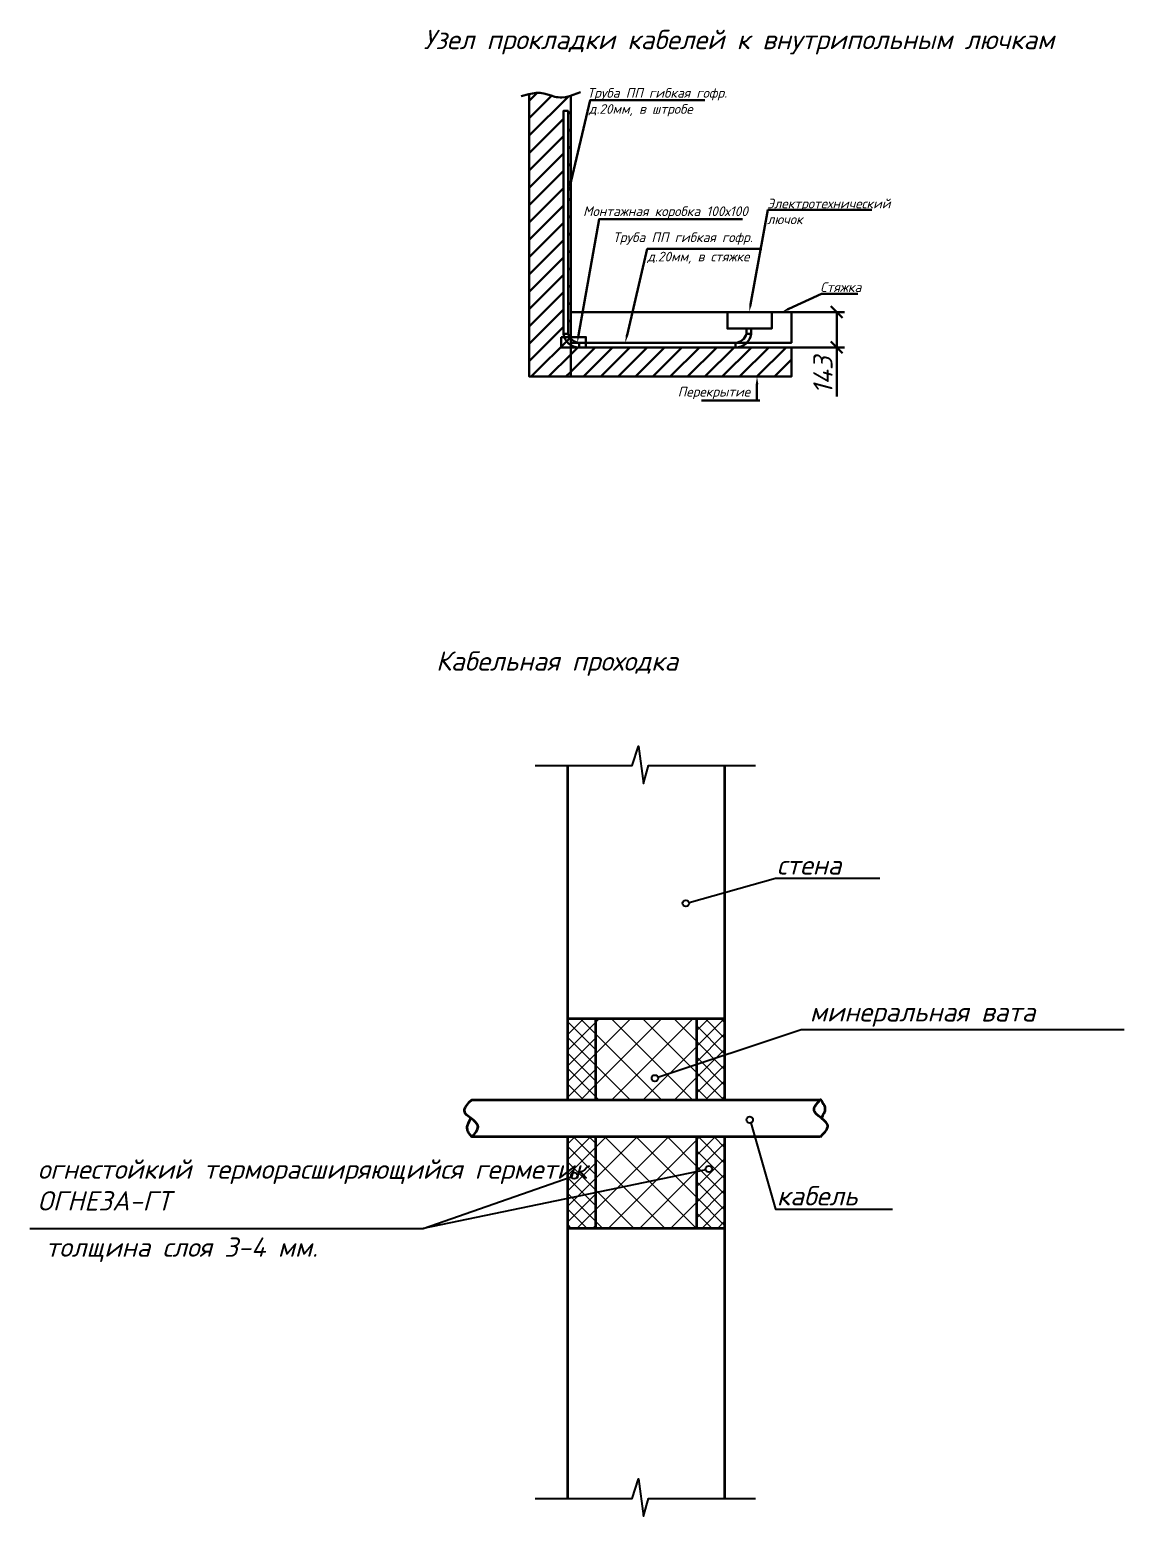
# Model space of a CAD drawing. Extents: x -260425 to 1294666, y -169889 to -2349.
# Drawn here: x 903047 to 921460, y -108060 to -83039 of the extents above; entities that cross this region are included whole.
import ezdxf

# ---------------------------------------------------------------- set-up
doc = ezdxf.new("R2010")
doc.units = 0
doc.header["$LTSCALE"] = 100
for name, color, linetype in [('PDF _0', 7, 'Continuous'), ('PDF __!Линия сигнализации (адресная)', 7, 'Continuous'), ('PDF __Извещатель дымовой', 7, 'Continuous'), ('PDF _ODG - Текст', 7, 'Continuous')]:
    doc.layers.add(name, color=color, linetype=linetype)
doc.layers.add('PDF _Текст', color=7, linetype='Continuous', true_color=0xb82d00)
doc.styles.add('1ISOCPEUR', font='isocpeui.ttf', dxfattribs={"height": 250})

msp = doc.modelspace()

# ---------------------------------------------------------------- linework, layer by layer
at = {"layer": 'PDF _0', "lineweight": 30}
for points in [[(911316.8, -84158.9), (911443.8, -84123), (911505.2, -84110.3), (911568.7, -84101.8), (911632.2, -84101.8), (911661.8, -84106), (911693.6, -84110.3), (911754.9, -84127.2), (911816.3, -84146.2), (911877.7, -84165.3), (911909.5, -84171.6), (911939.1, -84175.9), (911970.8, -84178), (912000.5, -84178), (912061.9, -84171.6), (912125.4, -84156.8), (912186.7, -84135.7), (912311.6, -84087)], [(911450.1, -84235.1), (911583.5, -84101.8)], [(912148.6, -84150.5), (912148.6, -88877), (911450.1, -88877), (911450.1, -84123)], [(911450.1, -84527.2), (911826.9, -84150.5)], [(911450.1, -84819.4), (912108.4, -84161.1)], [(911450.1, -85113.6), (912025.9, -84535.7)], [(912104.2, -84457.4), (912148.6, -84412.9)], [(912104.2, -84749.5), (912148.6, -84707.2)], [(911450.1, -85405.7), (912025.9, -84827.8)], [(912104.2, -85041.6), (912148.6, -84999.3)], [(911450.1, -85697.8), (912025.9, -85119.9)], [(912104.2, -85333.7), (912148.6, -85291.4)], [(911450.1, -85989.9), (912025.9, -85412)], [(911450.1, -86282), (912025.9, -85704.1)], [(912104.2, -85625.8), (912148.6, -85583.5)], [(911450.1, -86574.1), (912025.9, -85996.2)], [(912104.2, -85917.9), (912148.6, -85875.6)], [(911450.1, -86866.2), (912025.9, -86288.3)], [(912104.2, -86210), (912148.6, -86167.7)], [(912104.2, -86502.1), (912148.6, -86459.8)], [(911450.1, -87158.3), (912025.9, -86580.4)], [(912104.2, -86794.2), (912148.6, -86751.9)], [(911450.1, -87450.4), (912025.9, -86872.5)], [(912104.2, -87086.3), (912148.6, -87044)], [(911450.1, -87742.5), (912025.9, -87164.6)], [(911450.1, -88034.6), (912025.9, -87456.7)], [(912104.2, -87378.4), (912148.6, -87336.1)], [(911450.1, -88326.7), (912025.9, -87748.8)], [(912104.2, -87670.5), (912148.6, -87628.2)], [(916720.7, -87888.5), (916525.9, -87693.8)], [(911450.1, -88618.8), (912025.9, -88040.9)], [(912104.2, -87962.6), (912148.6, -87920.3)], [(911484, -88877), (912148.6, -88212.4)], [(916525.9, -88288.6), (916720.7, -88483.3)], [(911776.1, -88877), (912148.6, -88504.5), (912267.2, -88386)], [(912068.2, -88877), (912148.6, -88796.6), (912559.3, -88386)], [(912360.3, -88877), (912851.4, -88386)], [(912652.4, -88877), (913143.5, -88386)], [(912944.5, -88877), (913435.6, -88386)], [(913236.6, -88877), (913727.7, -88386)], [(913528.7, -88877), (914019.8, -88386)], [(913820.8, -88877), (914311.9, -88386)], [(914112.9, -88877), (914604, -88386)], [(914405, -88877), (914896.1, -88386)], [(914697.1, -88877), (915188.2, -88386)], [(914989.2, -88877), (915480.3, -88386)], [(915281.3, -88877), (915772.4, -88386)], [(915573.4, -88877), (915861.3, -88589.2)]]:
    msp.add_lwpolyline(points, dxfattribs=at)
at = {"layer": 'PDF _0', "color": 6, "lineweight": 30}
for points in [[(912104.2, -84404.5), (912025.9, -84404.5), (912025.9, -88157.4), (912104.2, -88157.4), (912104.2, -84404.5), (912025.9, -84404.5)], [(915105.6, -88068.5), (915184, -88068.5), (915184, -88157.4), (915105.6, -88157.4), (915105.6, -88068.5), (915184, -88068.5)]]:
    msp.add_lwpolyline(points, dxfattribs=at)
at = {"layer": 'PDF _0', "lineweight": 30}
for points in [[(912148.6, -88307.6), (915861.3, -88307.6), (915861.3, -87791.2), (912148.6, -87791.2)], [(912148.6, -88877), (915861.3, -88877), (915861.3, -88386), (912148.6, -88386)]]:
    msp.add_lwpolyline(points, close=True, dxfattribs=at)
at = {"layer": 'PDF _0', "color": 4, "lineweight": 30}
for points in [[(914783.9, -87791.2), (915531.1, -87791.2), (915531.1, -88068.5), (914783.9, -88068.5)], [(911987.8, -88212.4), (912404.8, -88212.4), (912404.8, -88388.1), (911987.8, -88388.1)]]:
    msp.add_lwpolyline(points, close=True, dxfattribs=at)
at = {"layer": 'PDF _0', "color": 6, "lineweight": 30}
msp.add_lwpolyline([(915184.2, -88157.8, -0.3856599), (914921.5, -88386), (914921.5, -88307.6), (912290.5, -88307.6), (912290.5, -88386), (914921.5, -88386), (914921.5, -88307.6, 0.3088254), (915105.3, -88157.3)], format="xyb", dxfattribs=at)
at = {"layer": 'PDF _0', "lineweight": 35}
for points in [[(912097.8, -101050.1), (912097.8, -95426)], [(914737.3, -95426), (914737.3, -101050.1)], [(912097.8, -99682.7), (914737.3, -99682.7)], [(912565.6, -99682.7), (912565.6, -101050.1)], [(914263.2, -99682.7), (914263.2, -101050.1)], [(916346, -101674.5), (910482.8, -101674.5), (910523, -101632.1), (910556.9, -101587.7), (910569.6, -101566.5), (910580.2, -101545.4), (910586.5, -101524.2), (910588.6, -101505.1), (910586.5, -101486.1), (910578.1, -101467), (910565.4, -101448), (910550.5, -101431.1), (910510.3, -101395.1), (910465.9, -101361.2), (910421.4, -101327.3), (910402.4, -101308.3), (910385.4, -101291.4), (910372.7, -101274.4), (910364.3, -101255.4), (910360, -101236.3), (910360, -101217.3), (910366.4, -101196.1), (910374.9, -101177.1), (910387.6, -101155.9), (910404.5, -101134.7), (910440.5, -101092.4), (910482.8, -101050.1), (916346, -101050.1)], [(916348.1, -101674.5), (916388.3, -101630), (916426.4, -101587.7), (916443.4, -101566.5), (916456.1, -101547.5), (916464.5, -101526.3), (916470.9, -101507.3), (916470.9, -101486.1), (916466.7, -101467), (916458.2, -101450.1), (916445.5, -101431.1), (916428.6, -101414.1), (916409.5, -101397.2), (916365.1, -101361.2), (916320.6, -101327.3), (916280.4, -101293.5), (916265.6, -101274.4), (916252.9, -101255.4), (916244.4, -101238.4), (916242.3, -101217.3), (916244.4, -101198.2), (916250.8, -101177.1), (916261.3, -101155.9), (916274, -101134.7), (916307.9, -101092.4), (916348.1, -101047.9), (916375.6, -101083.9), (916401, -101122), (916409.5, -101139), (916418, -101158), (916422.2, -101177.1), (916424.3, -101198.2), (916422.2, -101217.3), (916420.1, -101236.3), (916405.3, -101278.7), (916386.2, -101318.9), (916365.1, -101361.2)], [(910482.8, -101674.5), (910455.3, -101638.5), (910429.9, -101602.5), (910421.4, -101583.5), (910413, -101564.4), (910408.7, -101545.4), (910406.6, -101526.3), (910406.6, -101505.1), (910410.8, -101486.1), (910425.7, -101445.9), (910444.7, -101403.5), (910465.9, -101361.2)], [(912097.8, -107759.9), (912097.8, -101674.5)], [(912565.6, -101674.5), (912565.6, -103209.1)], [(914263.2, -101674.5), (914263.2, -103209.1)], [(914737.3, -101674.5), (914737.3, -107759.9)], [(912097.8, -103209.1), (914737.3, -103209.1)]]:
    msp.add_lwpolyline(points, dxfattribs=at)
at = {"layer": 'PDF _0', "color": 6, "lineweight": 30}
for centre, radius, start, end in [((912283, -88126.7), 259.3, 186.88843, 271.24695), ((912306.3, -88097), 210.6, 196.62781, 265.27588)]:
    msp.add_arc(centre, radius, start, end, dxfattribs=at)
at = {"layer": 'PDF __!Линия сигнализации (адресная)', "lineweight": 15}
for points in [[(912097.8, -99691.1), (912108.4, -99682.7)], [(912097.8, -99953.6), (912370.9, -99682.7)], [(912565.6, -100203.4), (912097.8, -99737.7)], [(912097.8, -100216.1), (912565.6, -99750.4)], [(912565.6, -99940.9), (912305.3, -99682.7)], [(912315.9, -101050.1), (912565.6, -100800.3), (913683.2, -99682.7)], [(912567.7, -99746.2), (912633.4, -99682.7)], [(912567.7, -100273.2), (913158.3, -99682.7)], [(914197.6, -101050.1), (912830.2, -99682.7)], [(912840.8, -101050.1), (914208.2, -99682.7)], [(914265.3, -100590.7), (913357.3, -99682.7)], [(914267.4, -100067.9), (913882.2, -99682.7)], [(914263.2, -99890.1), (914470.6, -99682.7)], [(914263.2, -100152.6), (914733.1, -99682.7)], [(914737.3, -100275.3), (914263.2, -99801.2)], [(914737.3, -100012.9), (914407.1, -99682.7)], [(914737.3, -99750.4), (914669.6, -99682.7)], [(912565.6, -100465.9), (912097.8, -100000.2)], [(912097.8, -100480.7), (912565.6, -100012.9)], [(913672.6, -101050.1), (912567.7, -99945.1)], [(914263.2, -100415), (914737.3, -99940.9)], [(914737.3, -100537.8), (914263.2, -100065.8)], [(912565.6, -100728.3), (912097.8, -100262.6)], [(912097.8, -100743.1), (912565.6, -100275.3)], [(913367.8, -101050.1), (914267.4, -100150.5)], [(914263.2, -100677.5), (914737.3, -100203.4)], [(914737.3, -100802.4), (914263.2, -100328.3)], [(912622.8, -101050.1), (912565.6, -100992.9), (912097.8, -100525.1)], [(912097.8, -101005.6), (912565.6, -100537.8)], [(913147.7, -101050.1), (912565.6, -100468)], [(914263.2, -100940), (914737.3, -100465.9)], [(912360.3, -101050.1), (912097.8, -100787.6)], [(913892.8, -101050.1), (914265.3, -100677.5)], [(914724.6, -101050.1), (914263.2, -100590.7)], [(914417.7, -101050.1), (914737.3, -100728.3)], [(914460.1, -101050.1), (914263.2, -100853.2)], [(914680.2, -101050.1), (914737.3, -100990.8)], [(912097.8, -101793), (912216.4, -101674.5)], [(912097.8, -102055.5), (912478.8, -101674.5)], [(912097.8, -102317.9), (912565.6, -101852.3), (912741.3, -101674.5)], [(912097.8, -102842.9), (912565.6, -102377.2), (913266.2, -101674.5)], [(912565.6, -102305.2), (912097.8, -101837.5)], [(913731.9, -103209.1), (912565.6, -102042.8), (912197.3, -101674.5)], [(912258.7, -103209.1), (912565.6, -102902.1), (913791.2, -101674.5)], [(912565.6, -101780.3), (912459.8, -101674.5)], [(914256.9, -103209.1), (912722.3, -101674.5)], [(912783.6, -103209.1), (914263.2, -101727.4), (914316.1, -101674.5)], [(914737.3, -103164.6), (914263.2, -102690.5), (913249.3, -101674.5)], [(913308.6, -103209.1), (914263.2, -102252.3), (914737.3, -101778.2)], [(914737.3, -102639.7), (914263.2, -102165.5), (913774.2, -101674.5)], [(914263.2, -101989.9), (914578.6, -101674.5)], [(914737.3, -102114.7), (914299.2, -101674.5)], [(914737.3, -101852.3), (914561.7, -101674.5)], [(914737.3, -102377.2), (914263.2, -101903.1)], [(914263.2, -102514.8), (914737.3, -102042.8)], [(913207, -103209.1), (912565.6, -102567.7), (912097.8, -102099.9)], [(912097.8, -102580.4), (912565.6, -102114.7)], [(913833.5, -103209.1), (914263.2, -102779.4), (914737.3, -102305.2)], [(912565.6, -102830.2), (912097.8, -102364.5)], [(914737.3, -102902.1), (914263.2, -102428)], [(914263.2, -103041.8), (914737.3, -102567.7)], [(912679.9, -103209.1), (912565.6, -103092.7), (912097.8, -102627)], [(912097.8, -103105.4), (912565.6, -102639.7)], [(914358.5, -103209.1), (914737.3, -102830.2)], [(912417.5, -103209.1), (912097.8, -102889.4)], [(914519.3, -103209.1), (914263.2, -102952.9)], [(912155, -103209.1), (912097.8, -103151.9)], [(912521.2, -103209.1), (912565.6, -103164.6)], [(914620.9, -103209.1), (914737.3, -103092.7)]]:
    msp.add_lwpolyline(points, dxfattribs=at)
at = {"layer": 'PDF __Извещатель дымовой', "lineweight": 25}
for points in [[(911551.7, -95426), (913179.5, -95426), (913285.3, -95097.9), (913372.1, -95726.6), (913454.6, -95426), (915258, -95426)], [(914138.3, -97729), (915594.6, -97320.5), (917349.3, -97320.5)], [(913615.5, -100671.2), (916024.3, -99864.7), (921459.9, -99864.7)], [(915175.5, -101439.5), (915594.6, -102889.4), (917558.9, -102889.4)], [(914419.8, -102226.9), (909667.9, -103215.4), (912157.1, -102345.5)], [(903046.9, -103215.4), (909667.9, -103215.4)], [(911551.7, -107759.9), (913179.5, -107759.9), (913285.3, -107429.7), (913372.1, -108060.5), (913454.6, -107759.9), (915258, -107759.9)]]:
    msp.add_lwpolyline(points, dxfattribs=at)
for centre in [(914084.3, -97742.7), (913563.6, -100687), (915159.6, -101387.7), (912206.8, -102327.5), (914471.7, -102215.3)]:
    msp.add_circle(centre, 54, dxfattribs=at)
at = {"layer": 'PDF _ODG - Текст', "lineweight": 30}
for points in [[(912133.8, -85678.7), (912474.6, -84226.7), (914402.9, -84226.7)], [(915173.4, -87662.1), (915465.5, -86072.4), (917211.7, -86072.4)], [(912279.9, -88178.5), (912627, -86226.9), (915035.8, -86226.9)], [(913094.8, -88180.6), (913435.6, -86728.6), (915363.9, -86728.6)], [(915816.8, -87736.1), (916367.2, -87484.3), (916976.8, -87484.3)], [(915861.3, -87791.2), (916754.5, -87791.2)], [(916623.3, -87791.2), (916623.3, -88386), (916623.3, -89211.5)], [(915861.3, -88386), (916754.5, -88386)], [(915281.3, -89006.1), (915281.3, -89277.1)], [(914345.8, -89277.1), (915330, -89277.1)]]:
    msp.add_lwpolyline(points, dxfattribs=at)
at = {"layer": 'PDF _ODG - Текст', "transparency": 33554559}
for points in [[(912155, -85683), (912104.2, -85805.7), (912112.7, -85674.5)], [(915194.5, -87666.3), (915150.1, -87791.2), (915152.2, -87659.9)], [(915825.3, -87757.3), (915698.3, -87791.2), (915806.3, -87717.1)], [(912301, -88182.8), (912258.7, -88307.6), (912258.7, -88174.3)], [(913116, -88184.9), (913065.2, -88307.6), (913073.6, -88174.3)], [(915260.2, -89006.1), (915281.3, -88877), (915304.6, -89006.1)]]:
    msp.add_solid(points, dxfattribs=at)

# ---------------------------------------------------------------- texts
at = {"layer": 'PDF _Текст', "color": 7, "attachment_point": 7, "style": '1ISOCPEUR'}
for s, insert, char_height in [('Узел прокладки кабелей к внутрипольным лючкам', (909672.1, -83454.5), 325.303), ('Труба ПП гибкая гофр.', (912425.9, -84226.9), 162.664), ('д.20мм, в штробе', (912451.3, -84497.8), 162.664), ('Монтажная коробка 100х100', (912355.6, -86219.1), 162.664), ('Электротехнический', (915450.7, -86089.6), 162.664), ('лючок', (915450.7, -86311.6), 162.66), ('Труба ПП гибкая гофр.', (912857.6, -86657.6), 162.664), ('д.20мм, в стяжке', (913436.4, -86976.3), 162.664), ('Стяжка', (916346, -87452.5), 162.66), ('Перекрытие', (913948.3, -89257.3), 162.66), ('Кабельная проходка', (909881.7, -93915.2), 325.303), ('стена', (915615.8, -97259.1), 325.3), ('минеральная вата', (916170.3, -99820.7), 325.303), ('огнестойкий терморасширяющийся герметик', (903182.4, -102468.7), 325.303), ('ОГНЕЗА-ГТ', (903178.1, -102914.8), 325.3), ('кабель', (915615.8, -102828.1), 325.3), ('толщина слоя 3-4 мм.', (903315.7, -103780.8), 325.303)]:
    msp.add_mtext(s, dxfattribs=dict(at, insert=insert, char_height=char_height))
at = {"layer": 'PDF _Текст', "color": 7, "insert": (916552.9, -89175), "char_height": 325.3, "attachment_point": 7, "rotation": 90, "style": '1ISOCPEUR'}
msp.add_mtext('143', dxfattribs=at)

doc.saveas('drawing.dxf')
